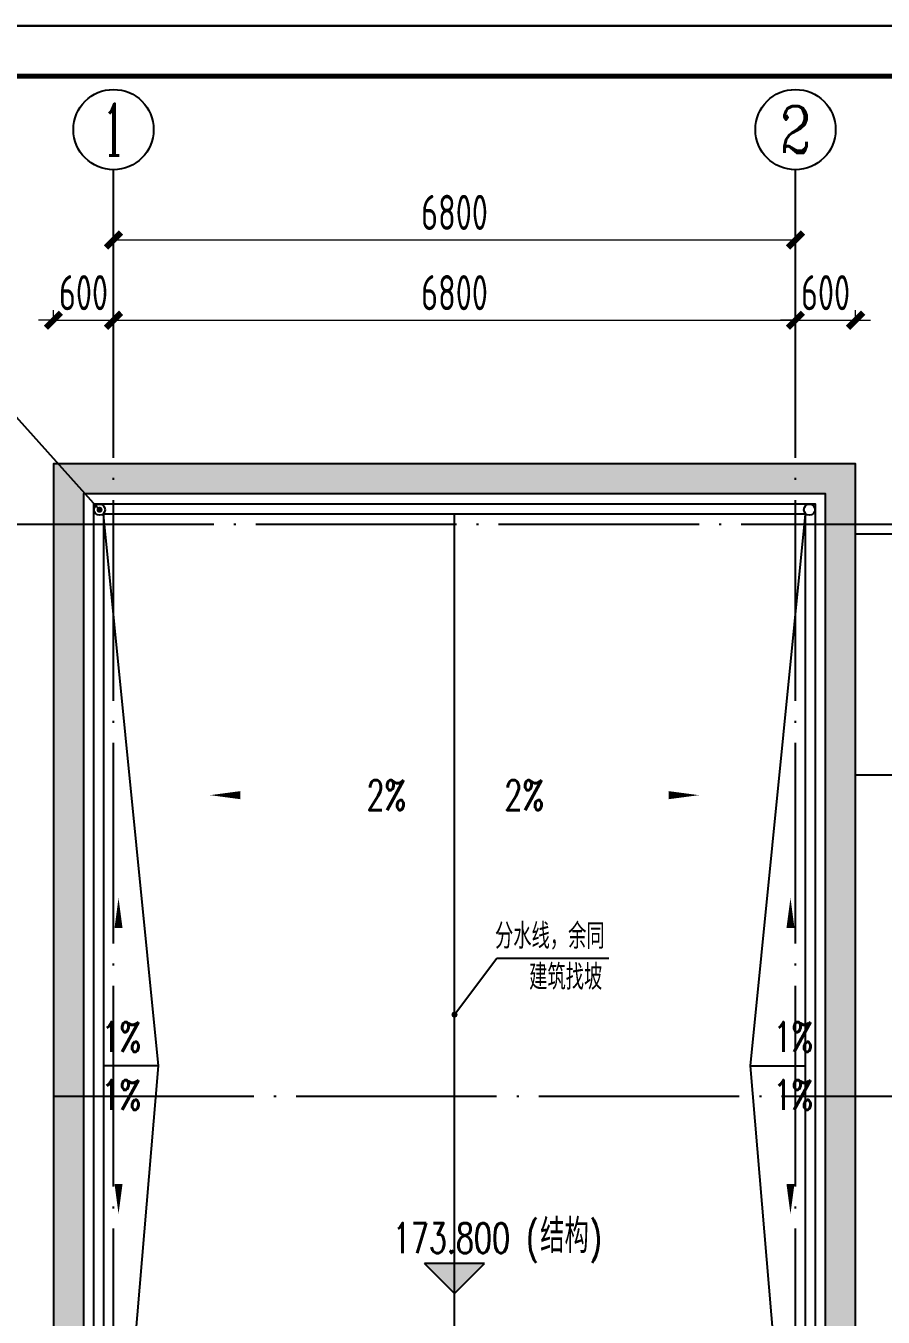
# Model space of a CAD drawing. Header units: millimetres. Extents: x 1742399 to 4898386, y 2481636 to 5226310.
# Drawn here: x 2133610 to 2142160, y 2673163 to 2686032 of the extents above; entities that cross this region are included whole.
import ezdxf
from ezdxf.enums import TextEntityAlignment as Align

# ---------------------------------------------------------------- set-up
doc = ezdxf.new("R2010")
doc.units = ezdxf.units.MM
doc.header["$LTSCALE"] = 1000
doc.linetypes.add('DOTE', pattern=[2.42, 2, -0.2, 0.02, -0.2])
for name, color, linetype in [('AXIS', 3, 'Continuous'), ('AXIS_TEXT', 7, 'Continuous'), ('DIM_ELEV', 3, 'Continuous'), ('DIM_SYMB', 3, 'Continuous'), ('DOTE', 1, 'DOTE'), ('PUB_TITLE', 4, 'Continuous'), ('YHJ_平面_屋顶', 150, 'Continuous'), ('YHJ_引出、索引', 3, 'Continuous'), ('建筑-房间填充', 8, 'Continuous')]:
    doc.layers.add(name, color=color, linetype=linetype)
doc.styles.add('_TCH_AXIS', font='COMPLEX', dxfattribs={"bigfont": 'GBCBIG'})
doc.styles.add('_TCH_DIM', font='SIMPLEX', dxfattribs={"bigfont": 'GBCBIG'})
doc.styles.add('COMPLEX', font='COMPLEX')
doc.styles.add('TSSD_REIN_T3', font='tssdeng.shx', dxfattribs={"width": 0.7, "bigfont": 'hztxt.shx'})
doc.dimstyles.new('_TCH_ARCH&&100', dxfattribs={"dimtxt": 350, "dimasz": 150, "dimexe": 100, "dimexo": 200, "dimgap": 100, "dimtad": 1, "dimdec": 0, "dimzin": 0, "dimdsep": 46, "dimtxsty": 'TSSD_REIN_T3', "dimblk": 'ARCHTICK', "dimcen": 0.09, "dimclrt": 7, "dimazin": 2, "dimtfac": 1, "dimtdec": 0, "dimtix": 1, "dimtmove": 2, "dimatfit": 3, "dimfxl": 1, "dimfxlon": 1, "dimtolj": 1, "dimtzin": 0, "dimlwd": 18, "dimlwe": 18, "dimarcsym": 0})

# ---------------------------------------------------------------- blocks, each defined once
blk = doc.blocks.new('HAYJZ A3')
blk.add_lwpolyline([(4975, -403417), (46975, -403417), (46975, -433117), (4975, -433117), (4975, -403417)])
at = {"const_width": 50}
blk.add_lwpolyline([(7475, -403917), (46475, -403917), (46475, -432617), (7475, -432617), (7475, -403917)], dxfattribs=at)
at = {"layer": 'PUB_TITLE'}
blk.add_lwpolyline([(4975, -433117), (46975, -433117), (46975, -403417), (4975, -403417)], close=True, dxfattribs=at)
blk = doc.blocks.new('_AXISO')
blk.add_circle((0, 0), 0.5)
at = {"layer": 'AXIS_TEXT', "style": 'COMPLEX', "width": 1.041667}
blk.add_attdef('A', text='', height=0.56, dxfattribs=at).set_placement((-0.25, -0.28), (0.25, -0.28), align=Align.FIT)
blk = doc.blocks.new('_ArchTick')
at = {"color": 0, "linetype": 'ByBlock', "const_width": 0.4}
blk.add_lwpolyline([(-0.5, -0.5), (0.5, 0.5)], dxfattribs=at)
blk = doc.blocks.new('*D216')
at = {"layer": 'AXIS', "color": 0, "lineweight": 18, "transparency": 16777216}
for p, q in [((2134485, 2683897), (2134485, 2683998)), ((2134485, 2683898), (2141285, 2683898)), ((2141285, 2683897), (2141285, 2683998))]:
    blk.add_line(p, q, dxfattribs=at)
at = {"layer": 'Defpoints', "color": 0, "transparency": 16777216}
for p in [(2141285, 2683898), (2134485, 2682067), (2141285, 2682067)]:
    blk.add_point(p, dxfattribs=at)
at = {"layer": 'AXIS', "color": 0, "lineweight": 18, "transparency": 16777216, "xscale": 150, "yscale": 150, "zscale": 150, "rotation": 180}
blk.add_blockref('_ArchTick', (2134485, 2683898), dxfattribs=at)
at = {"layer": 'AXIS', "color": 0, "lineweight": 18, "transparency": 16777216, "xscale": 150, "yscale": 150, "zscale": 150}
blk.add_blockref('_ArchTick', (2141285, 2683898), dxfattribs=at)
at = {"layer": 'AXIS', "color": 7, "transparency": 16777216, "insert": (2137885, 2684173), "char_height": 350, "attachment_point": 5, "style": 'TSSD_REIN_T3'}
blk.add_mtext('\\A1;6800', dxfattribs=at)
blk = doc.blocks.new('*D217')
at = {"layer": 'AXIS', "color": 0, "lineweight": 18, "transparency": 16777216}
for p, q in [((2133885, 2683097), (2133885, 2683198)), ((2134485, 2683097), (2134485, 2683198)), ((2133885, 2683098), (2133735, 2683098)), ((2133885, 2683098), (2134485, 2683098)), ((2134485, 2683098), (2134635, 2683098))]:
    blk.add_line(p, q, dxfattribs=at)
at = {"layer": 'Defpoints', "color": 0, "transparency": 16777216}
for p in [(2134485, 2683098), (2133885, 2682067), (2134485, 2682067)]:
    blk.add_point(p, dxfattribs=at)
at = {"layer": 'AXIS', "color": 0, "lineweight": 18, "transparency": 16777216, "xscale": 150, "yscale": 150, "zscale": 150}
blk.add_blockref('_ArchTick', (2133885, 2683098), dxfattribs=at)
at = {"layer": 'AXIS', "color": 0, "lineweight": 18, "transparency": 16777216, "xscale": 150, "yscale": 150, "zscale": 150, "rotation": 180}
blk.add_blockref('_ArchTick', (2134485, 2683098), dxfattribs=at)
at = {"layer": 'AXIS', "color": 7, "transparency": 16777216, "insert": (2134185, 2683373), "char_height": 350, "attachment_point": 5, "style": 'TSSD_REIN_T3'}
blk.add_mtext('\\A1;600', dxfattribs=at)
blk = doc.blocks.new('*D218')
at = {"layer": 'AXIS', "color": 0, "lineweight": 18, "transparency": 16777216}
for p, q in [((2134485, 2683097), (2134485, 2683198)), ((2141285, 2683097), (2141285, 2683198)), ((2134485, 2683098), (2141285, 2683098))]:
    blk.add_line(p, q, dxfattribs=at)
at = {"layer": 'Defpoints', "color": 0, "transparency": 16777216}
for p in [(2141285, 2683098), (2134485, 2682067), (2141285, 2682067)]:
    blk.add_point(p, dxfattribs=at)
at = {"layer": 'AXIS', "color": 0, "lineweight": 18, "transparency": 16777216, "xscale": 150, "yscale": 150, "zscale": 150, "rotation": 180}
blk.add_blockref('_ArchTick', (2134485, 2683098), dxfattribs=at)
at = {"layer": 'AXIS', "color": 0, "lineweight": 18, "transparency": 16777216, "xscale": 150, "yscale": 150, "zscale": 150}
blk.add_blockref('_ArchTick', (2141285, 2683098), dxfattribs=at)
at = {"layer": 'AXIS', "color": 7, "transparency": 16777216, "insert": (2137885, 2683373), "char_height": 350, "attachment_point": 5, "style": 'TSSD_REIN_T3'}
blk.add_mtext('\\A1;6800', dxfattribs=at)
blk = doc.blocks.new('*D219')
at = {"layer": 'AXIS', "color": 0, "lineweight": 18, "transparency": 16777216}
for p, q in [((2141285, 2683097), (2141285, 2683198)), ((2141885, 2683097), (2141885, 2683198)), ((2141285, 2683098), (2141135, 2683098)), ((2141285, 2683098), (2141885, 2683098)), ((2141885, 2683098), (2142035, 2683098))]:
    blk.add_line(p, q, dxfattribs=at)
at = {"layer": 'Defpoints', "color": 0, "transparency": 16777216}
for p in [(2141885, 2683098), (2141285, 2682067), (2141885, 2682067)]:
    blk.add_point(p, dxfattribs=at)
at = {"layer": 'AXIS', "color": 0, "lineweight": 18, "transparency": 16777216, "xscale": 150, "yscale": 150, "zscale": 150}
blk.add_blockref('_ArchTick', (2141285, 2683098), dxfattribs=at)
at = {"layer": 'AXIS', "color": 0, "lineweight": 18, "transparency": 16777216, "xscale": 150, "yscale": 150, "zscale": 150, "rotation": 180}
blk.add_blockref('_ArchTick', (2141885, 2683098), dxfattribs=at)
at = {"layer": 'AXIS', "color": 7, "transparency": 16777216, "insert": (2141585, 2683373), "char_height": 350, "attachment_point": 5, "style": 'TSSD_REIN_T3'}
blk.add_mtext('\\A1;600', dxfattribs=at)

msp = doc.modelspace()

# ---------------------------------------------------------------- hatches: boundary and pattern name
at = {"layer": 'DIM_ELEV'}
msp.add_hatch(color=256, dxfattribs=at).paths.add_polyline_path([(2137885, 2673397.9), (2138185, 2673697.9), (2137585, 2673697.9)])
at = {"layer": '建筑-房间填充'}
h = msp.add_hatch(dxfattribs=at)
h.set_pattern_fill('弯瓦屋面', color=144, scale=100, angle=-90)
h.set_pattern_definition([(270, (2141093.06, 3263478.96), (200, -200), [40, -160]), (315, (2141113.06, 3263398.96), (200, -6e-14), [56.56854, -226.27417]), (360, (2141153.06, 3263358.96), (200, 200), [200]), (45, (2141113.06, 3263318.96), (6e-14, 200), [56.56854, -226.27417]), (296.565051, (2141093.06, 3263438.96), (2e-07, -200), [44.72, -402.493595]), (243.434949, (2141113.06, 3263318.96), (-2e-07, -200), [44.72, -402.493595])])
h.paths.add_polyline_path([(2141885, 2662766.8), (2141885, 2681666.8), (2133885, 2681666.8), (2133885, 2662766.8)])
h.paths.add_polyline_path([(2141585, 2663066.8), (2141585, 2681366.8), (2134185, 2681366.8), (2134185, 2663066.8)], flags=16)

# ---------------------------------------------------------------- linework, layer by layer
at = {"layer": 'AXIS'}
for p, q in [((2134485, 2682066.8), (2134485, 2684598)), ((2141285, 2682066.8), (2141285, 2684598))]:
    msp.add_line(p, q, dxfattribs=at)
at = {"layer": 'DIM_ELEV'}
for p, q in [((2137885, 2673397.9), (2137585, 2673697.9)), ((2138185, 2673697.9), (2137585, 2673697.9)), ((2137885, 2673397.9), (2138185, 2673697.9))]:
    msp.add_line(p, q, dxfattribs=at)
at = {"layer": 'DIM_SYMB'}
for points in [[(2136902.6, 2678365.5, 0, 0, 0), (2135448, 2678365.5, 0, 80, 0), (2135748, 2678365.5, 0, 0, 0)], [(2138867.4, 2678365.5, 0, 0, 0), (2140322, 2678365.5, 0, 80, 0), (2140022, 2678365.5, 0, 0, 0)], [(2134534.6, 2676209.3, 0, 0, 0), (2134534.6, 2677341.7, 0, 80, 0), (2134534.6, 2677041.7, 0, 0, 0)], [(2141235.4, 2676209.3, 0, 0, 0), (2141235.4, 2677341.7, 0, 80, 0), (2141235.4, 2677041.7, 0, 0, 0)], [(2134534.6, 2675124.2, 0, 0, 0), (2134534.6, 2674191.8, 0, 80, 0), (2134534.6, 2674491.8, 0, 0, 0)], [(2141235.4, 2675124.2, 0, 0, 0), (2141235.4, 2674191.8, 0, 80, 0), (2141235.4, 2674491.8, 0, 0, 0)]]:
    msp.add_lwpolyline(points, format="xyseb", dxfattribs=at)
at = {"layer": 'DOTE'}
for p, q in [((2134485, 2662366.8), (2134485, 2682066.8)), ((2141285, 2662366.8), (2141285, 2682066.8)), ((2133485, 2681066.8), (2142285, 2681066.8)), ((2133885, 2675366.8), (2142685, 2675366.8))]:
    msp.add_line(p, q, dxfattribs=at)
at = {"layer": 'YHJ_平面_屋顶'}
for points in [[(2141885, 2662766.8), (2141885, 2681666.8), (2133885, 2681666.8), (2133885, 2662766.8)], [(2141585, 2663066.8), (2141585, 2681366.8), (2134185, 2681366.8), (2134185, 2663066.8)], [(2141485, 2663166.8), (2141485, 2681266.8), (2134285, 2681266.8), (2134285, 2663166.8)], [(2141385, 2663266.8), (2141385, 2681166.8), (2134385, 2681166.8), (2134385, 2663266.8)]]:
    msp.add_lwpolyline(points, close=True, dxfattribs=at)
for points in [[(2134385, 2663266.8), (2134931.6, 2666366.8), (2134402.6, 2669366.8), (2134931.6, 2675666.8), (2134385, 2681166.8)], [(2137885, 2663266.8), (2137885, 2681166.8)], [(2141385, 2663266.8), (2140838.4, 2666366.8), (2141367.4, 2669366.8), (2140838.4, 2675666.8), (2141385, 2681166.8)], [(2141885, 2678566.8), (2142485, 2678566.8), (2142485, 2680966.8), (2141885, 2680966.8)], [(2134931.6, 2675666.8), (2134385, 2675666.8)], [(2140838.4, 2675666.8), (2141385, 2675666.8)]]:
    msp.add_lwpolyline(points, dxfattribs=at)
for centre in [(2134345.2, 2681209.8), (2141424.8, 2681209.8)]:
    msp.add_circle(centre, 55, dxfattribs=at)
at = {"layer": 'YHJ_引出、索引'}
for p, q in [((2134345.2, 2681209.8), (2133060.1, 2682637.6)), ((2137885, 2676178.4), (2138307.6, 2676741.8)), ((2138307.6, 2676741.8), (2139423, 2676741.8))]:
    msp.add_line(p, q, dxfattribs=at)
at = {"layer": 'YHJ_引出、索引', "const_width": 30}
for points in [[(2134355.2, 2681198.7, 1), (2134335.1, 2681221, 1)], [(2137876, 2676166.4, 1), (2137894, 2676190.4, 1)]]:
    msp.add_lwpolyline(points, format="xyb", close=True, dxfattribs=at)

# ---------------------------------------------------------------- block references
msp.add_blockref('HAYJZ A3', (2112308.5, 3089449))
at = {"layer": 'AXIS'}
ref = msp.add_blockref('_AXISO', (2134485, 2684998), dxfattribs=dict(at, xscale=800, yscale=800, zscale=800))
ref.add_attrib('A', '1', dxfattribs={"layer": 'AXIS_TEXT', "height": 514.7, "style": '_TCH_AXIS'}).set_placement((2134374.7, 2684740.6), (2134595.3, 2684740.6), align=Align.FIT)
ref = msp.add_blockref('_AXISO', (2141285, 2684998), dxfattribs=dict(at, xscale=800, yscale=800, zscale=800))
ref.add_attrib('A', '2', dxfattribs={"layer": 'AXIS_TEXT', "height": 465.9, "style": '_TCH_AXIS'}).set_placement((2141129.7, 2684765), (2141440.3, 2684765), align=Align.FIT)

# ---------------------------------------------------------------- texts
at = {"layer": 'DIM_ELEV', "color": 7, "style": '_TCH_DIM', "width": 0.705882}
for s, p in [('(', (2138599, 2673802.9)), (')', (2139230.5, 2673802.9)), ('173.800', (2137269, 2673802.9))]:
    msp.add_text(s, height=297.5, dxfattribs=at).set_placement(p)
at = {"layer": 'DIM_ELEV', "color": 7, "style": '_TCH_DIM'}
msp.add_text('结构', height=337.59, dxfattribs=at).set_placement((2138739, 2673802.9))
at = {"layer": 'DIM_SYMB', "color": 7, "style": '_TCH_DIM', "width": 0.705882}
for s, p in [('2%%%', (2137007.6, 2678216.8)), ('2%%%', (2138382.4, 2678216.8)), ('1%%%', (2134364.6, 2675806.8)), ('1%%%', (2141065.4, 2675806.8)), ('1%%%', (2134364.6, 2675229.2)), ('1%%%', (2141065.4, 2675229.2))]:
    msp.add_text(s, height=297.5, dxfattribs=at).set_placement(p)
at = {"layer": 'YHJ_引出、索引', "color": 7, "style": '_TCH_DIM'}
for s, p in [('分水线，余同', (2138288.7, 2676834.5)), ('建筑找坡', (2138629.4, 2676425.7))]:
    msp.add_text(s, height=253.19, dxfattribs=at).set_placement(p)

# ---------------------------------------------------------------- dimensions: what is measured, and where the dimension line sits
at = {"layer": 'AXIS'}
for p1, p2, distance, picture, middle in [((2134485, 2682066.8), (2141285, 2682066.8), 1831.3, '*D216', (2137885, 2684173)), ((2133885, 2682066.8), (2134485, 2682066.8), 1031.3, '*D217', (2134185, 2683373)), ((2134485, 2682066.8), (2141285, 2682066.8), 1031.3, '*D218', (2137885, 2683373)), ((2141285, 2682066.8), (2141885, 2682066.8), 1031.3, '*D219', (2141585, 2683373))]:
    dim = msp.add_aligned_dim(p1=p1, p2=p2, distance=distance, dimstyle='_TCH_ARCH&&100', dxfattribs=at)
    dim.commit()
    dim.dimension.update_dxf_attribs({"geometry": picture, "text_midpoint": middle})

doc.saveas('drawing.dxf')
